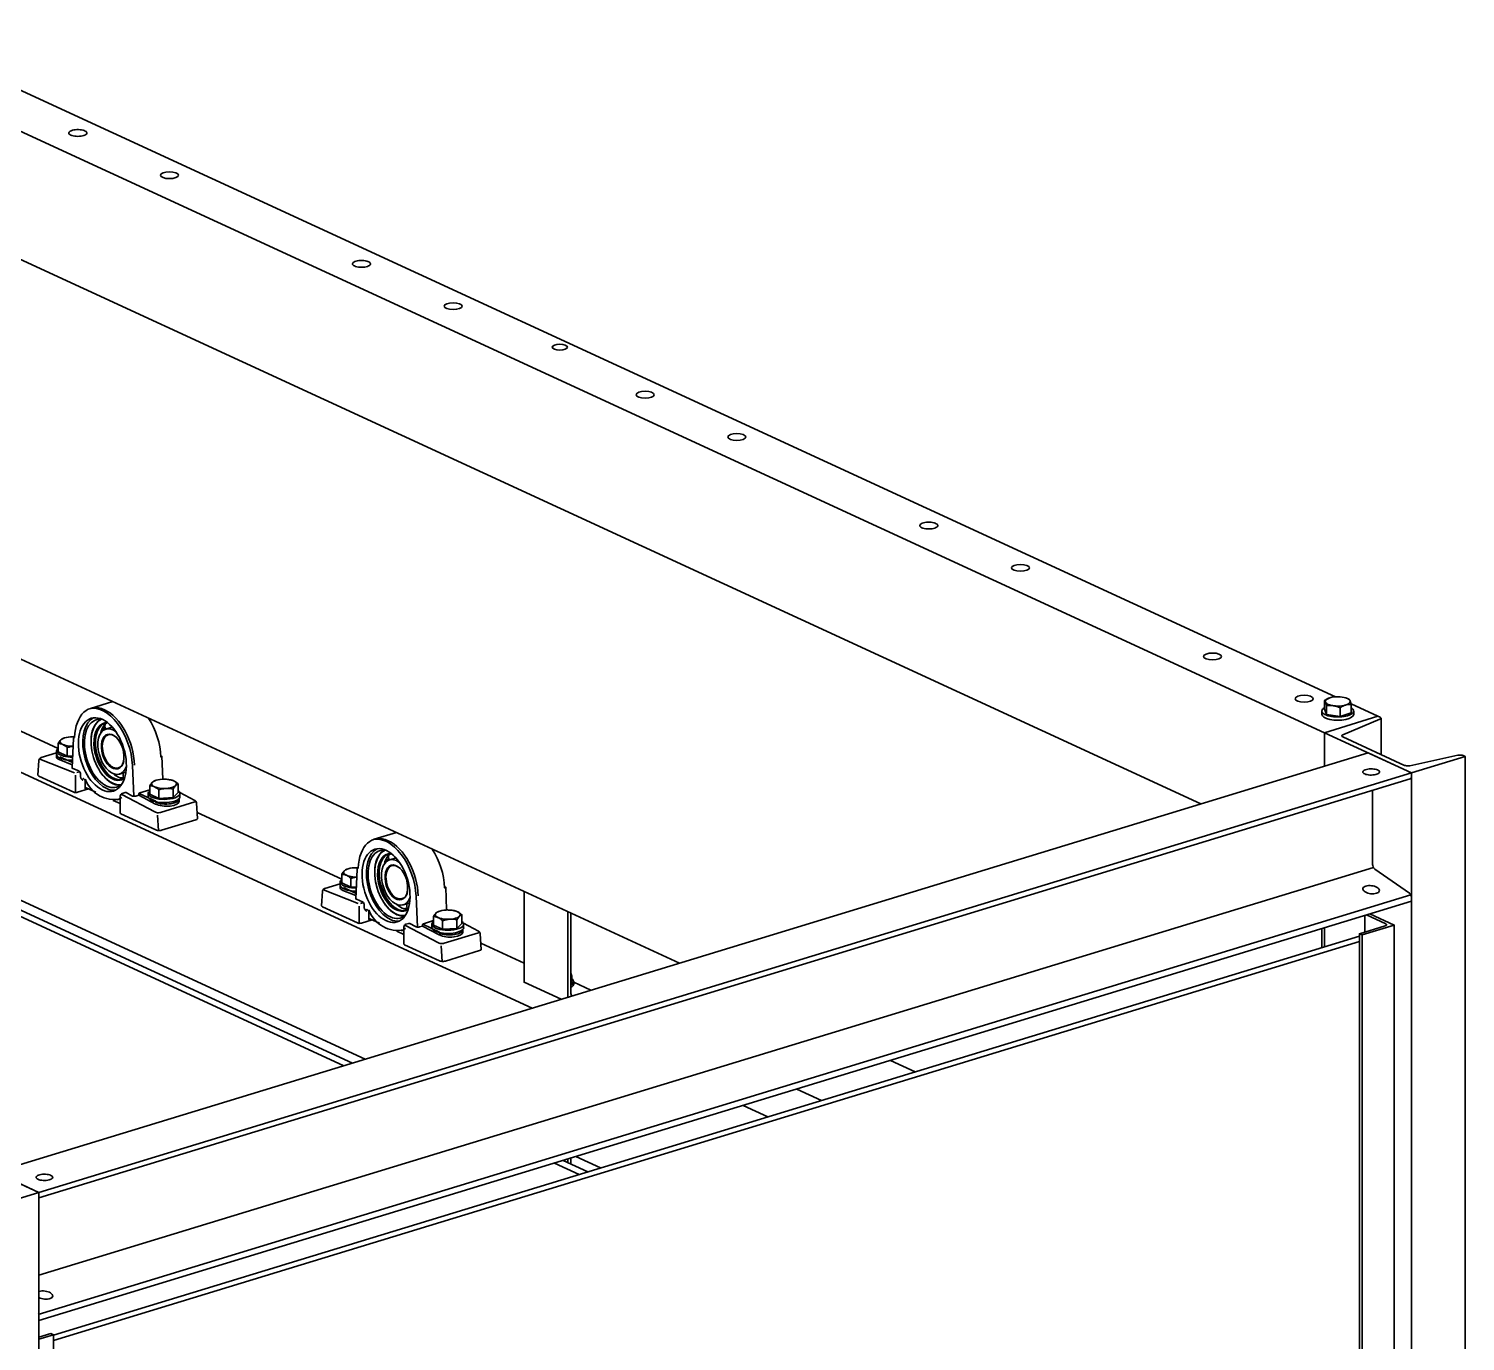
# Model space of a CAD drawing. Header units: millimetres. Extents: x -8400 to 8400, y -5940 to 5940.
# Drawn here: x 5509 to 6384, y 3806 to 4605 of the extents above; entities that cross this region are included whole.
import ezdxf

# ---------------------------------------------------------------- set-up
doc = ezdxf.new("R2010")
doc.units = ezdxf.units.MM
doc.layers.add('粗实线层', color=7, linetype='Continuous', lineweight=35)

msp = doc.modelspace()

# ---------------------------------------------------------------- linework, layer by layer
at = {"layer": '粗实线层', "linetype": 'Continuous', "lineweight": 35}
for points in [[(6222.683, 4133.331), (4279.575, 5029.673), (4279.575, 5107.66), (4226.463, 5132.161), (4259.094, 5142.13), (4260.386, 5141.534), (4260.753, 5141.305), (4260.935, 5141.046), (4260.917, 5140.779), (4260.702, 5140.524), (4260.305, 5140.302), (4237.739, 5130.88), (4237.343, 5130.658), (4237.127, 5130.403), (4237.11, 5130.136), (4237.292, 5129.878), (4237.659, 5129.648), (4275.297, 5112.286), (4275.821, 5112.104), (4276.458, 5111.985), (4277.159, 5111.937), (4277.867, 5111.965), (4278.527, 5112.065), (4303.994, 5117.639)], [(4279.575, 4467.076), (4279.575, 5107.66), (4302.401, 5114.635), (4279.575, 5107.66), (6297.832, 4176.653), (6330.462, 4186.623), (6314.064, 4194.187)], [(4318.702, 5114.633), (6304.697, 4198.507)], [(3358.493, 1285.787), (3358.493, 4866.968), (3391.124, 4876.938), (3444.236, 4852.438), (3440.497, 4851.295), (3444.236, 4852.438), (5462.492, 3921.43), (5515.604, 3896.93), (5482.974, 3886.961)], [(5714.146, 3977.979), (4279.575, 4639.736), (4279.575, 4717.723), (4302.401, 4724.698)], [(4279.575, 4717.723), (5815.878, 4009.037)], [(5905.494, 4036.428), (5332.97, 4300.529), (5332.97, 4543.748)], [(5439.307, 4207.769), (5527.417, 4167.124)], [(6301.211, 4197.906), (6300.781, 4197.764), (6300.354, 4197.601), (6299.928, 4197.418), (6299.502, 4197.216), (6299.29, 4197.108), (6299.078, 4196.996), (6298.972, 4196.938), (6298.867, 4196.879), (6298.761, 4196.819), (6298.655, 4196.758), (6298.236, 4196.507), (6297.819, 4196.243)], [(6299.208, 4187.78), (6297.819, 4191.021), (6297.819, 4196.243), (6297.991, 4196.104), (6298.163, 4195.899), (6298.25, 4195.769), (6298.338, 4195.618), (6298.426, 4195.445), (6298.514, 4195.249), (6298.536, 4195.197), (6298.558, 4195.144), (6298.569, 4195.116), (6298.581, 4195.088), (6298.592, 4195.06), (6298.603, 4195.032), (6298.647, 4194.915), (6298.691, 4194.794), (6298.779, 4194.536), (6298.866, 4194.261), (6299.038, 4193.66), (6299.208, 4193.002)], [(6300.594, 4197.695), (6300.562, 4197.683)], [(6311.927, 4197.49), (6311.387, 4197.695)], [(6314.162, 4193.905), (6313.991, 4194.564), (6313.818, 4195.165), (6313.731, 4195.441), (6313.643, 4195.698), (6313.556, 4195.936), (6313.468, 4196.153), (6313.445, 4196.204), (6313.423, 4196.253), (6313.412, 4196.278), (6313.401, 4196.302), (6313.39, 4196.325), (6313.379, 4196.348), (6313.335, 4196.438), (6313.291, 4196.522), (6313.203, 4196.672), (6313.116, 4196.803), (6312.943, 4197.007), (6312.773, 4197.146), (6311.926, 4197.49)], [(5560.548, 4195.549), (5547.104, 4191.441)], [(6296.314, 4189.852), (6296.314, 4187.902)], [(6314.162, 4191.797), (6314.779, 4191.372), (6315.24, 4190.919), (6315.536, 4190.448), (6315.663, 4189.965), (6315.617, 4189.481), (6315.399, 4189.004), (6315.015, 4188.541), (6314.469, 4188.101), (6313.774, 4187.693), (6312.939, 4187.324), (6311.98, 4186.999), (6310.916, 4186.725), (6309.763, 4186.507), (6308.544, 4186.348), (6307.279, 4186.252), (6305.991, 4186.22), (6304.703, 4186.252), (6303.438, 4186.348), (6302.218, 4186.507), (6301.066, 4186.725), (6300.001, 4186.999), (6299.043, 4187.324), (6298.208, 4187.693), (6297.512, 4188.101), (6296.967, 4188.54), (6296.583, 4189.004), (6296.366, 4189.481), (6296.319, 4189.965), (6296.446, 4190.447), (6296.742, 4190.919), (6297.203, 4191.372), (6297.819, 4191.797)], [(6307.38, 4191.833), (6307.795, 4192.097), (6308.216, 4192.348), (6308.32, 4192.409), (6308.426, 4192.469), (6308.532, 4192.528), (6308.639, 4192.586), (6308.85, 4192.698), (6309.062, 4192.806), (6309.487, 4193.009), (6309.914, 4193.191), (6310.342, 4193.354), (6310.771, 4193.496), (6311.201, 4193.617), (6311.633, 4193.716), (6311.688, 4193.727), (6311.742, 4193.738), (6311.796, 4193.748), (6311.85, 4193.758), (6311.957, 4193.777), (6312.065, 4193.794), (6312.279, 4193.826), (6312.491, 4193.852), (6312.914, 4193.89), (6313.334, 4193.91), (6313.749, 4193.915), (6314.162, 4193.905), (6314.162, 4188.683), (6307.38, 4186.611)], [(6315.667, 4187.902), (6315.667, 4189.852)], [(5555.665, 4181.534), (5554.366, 4179.487), (5553.941, 4178.64), (5553.567, 4177.752), (5553.265, 4176.813), (5553.056, 4175.817)], [(5557.299, 4182.872), (5556.392, 4182.181), (5555.569, 4181.32), (5554.836, 4180.299), (5554.204, 4179.128), (5553.677, 4177.821), (5553.262, 4176.39)], [(5560.287, 4180.061), (5560.126, 4180.02), (5559.966, 4179.974), (5556.366, 4178.875)], [(5562.472, 4177.258), (5561.515, 4177.929), (5560.546, 4178.452)], [(6383.574, 4162.123), (6382.281, 4162.719), (6381.759, 4162.9), (6381.121, 4163.02), (6380.421, 4163.068), (6379.712, 4163.04), (6379.053, 4162.939), (6349.895, 4156.558), (6349.235, 4156.457), (6348.527, 4156.43), (6347.825, 4156.477), (6347.189, 4156.597), (6346.666, 4156.778), (6309.027, 4174.141), (6308.66, 4174.37), (6308.477, 4174.629), (6308.495, 4174.896), (6308.711, 4175.151), (6309.108, 4175.373), (6331.674, 4184.795), (6332.07, 4185.017), (6332.286, 4185.272), (6332.304, 4185.539), (6332.121, 4185.797), (6331.754, 4186.027), (6330.462, 4186.623), (6297.832, 4176.653), (6297.832, 4156.289)], [(6332.321, 4163.382), (6332.321, 4185.428)], [(6297.832, 4156.285), (6297.832, 4176.653), (6350.943, 4152.153), (6350.943, 570.971), (6383.574, 580.941), (6383.574, 4162.123), (6350.943, 4152.153), (5515.604, 3896.93), (5515.604, 3895.033)], [(5527.423, 4170.147), (5527.805, 4170.783), (5528.192, 4171.363), (5528.387, 4171.628), (5528.583, 4171.874), (5528.682, 4171.99), (5528.781, 4172.101), (5528.806, 4172.128), (5528.83, 4172.155), (5528.855, 4172.181), (5528.88, 4172.207), (5528.93, 4172.258), (5528.98, 4172.308), (5529.555, 4172.754), (5530.329, 4173.155), (5531.276, 4173.5), (5532.368, 4173.778), (5533.573, 4173.981), (5534.853, 4174.102), (5536.084, 4174.138), (5537.313, 4174.099)], [(5532.942, 4162.379), (5527.423, 4164.925), (5527.423, 4170.147), (5527.758, 4170.128), (5528.097, 4170.094), (5528.438, 4170.044), (5528.782, 4169.976), (5528.955, 4169.936), (5529.129, 4169.889), (5529.217, 4169.864), (5529.305, 4169.838), (5529.348, 4169.824), (5529.392, 4169.81), (5529.436, 4169.796), (5529.48, 4169.781), (5529.832, 4169.652), (5530.182, 4169.501), (5530.532, 4169.329), (5530.88, 4169.136), (5531.227, 4168.923), (5531.573, 4168.691), (5531.746, 4168.569), (5531.918, 4168.441), (5532.004, 4168.376), (5532.09, 4168.31), (5532.176, 4168.243), (5532.262, 4168.175), (5532.604, 4167.894), (5532.942, 4167.601)], [(5536.467, 4168.456), (5535.28, 4168.467), (5534.112, 4168.548), (5532.991, 4168.696), (5531.946, 4168.908), (5531.002, 4169.178), (5530.182, 4169.501), (5529.441, 4169.911), (5528.902, 4170.363), (5528.579, 4170.844), (5528.484, 4171.338), (5528.619, 4171.831), (5528.98, 4172.308), (5529.178, 4172.492), (5529.375, 4172.654), (5529.571, 4172.794), (5529.766, 4172.914), (5530.163, 4173.1), (5530.659, 4173.29)], [(5542.308, 4147.702), (5542.294, 4147.714), (5542.279, 4147.728), (5542.264, 4147.741), (5542.249, 4147.754), (5542.219, 4147.78), (5542.19, 4147.807), (5542.131, 4147.86), (5542.072, 4147.914), (5541.956, 4148.023), (5541.842, 4148.135), (5541.73, 4148.252), (5541.624, 4148.374), (5541.572, 4148.437), (5541.521, 4148.502), (5541.472, 4148.569), (5541.425, 4148.637), (5541.336, 4148.778), (5541.255, 4148.928), (5541.183, 4149.087), (5541.122, 4149.254), (5541.108, 4149.298), (5541.095, 4149.342), (5541.083, 4149.386), (5541.071, 4149.431), (5541.051, 4149.522), (5541.034, 4149.615), (5541.021, 4149.709), (5541.011, 4149.805), (5541.005, 4149.904), (5541.003, 4150.004), (5541.003, 4151.39), (5540.948, 4151.91), (5540.789, 4152.428), (5540.542, 4152.889), (5540.233, 4153.245), (5539.893, 4153.46), (5536.274, 4154.89), (5535.987, 4155.059), (5535.894, 4155.256), (5536.677, 4173.283), (5536.847, 4173.573), (5537.299, 4173.796)], [(5515.61, 3893.617), (6350.087, 4148.576), (6350.44, 4148.781), (6350.713, 4149.149), (6350.885, 4149.653), (6350.943, 4150.255), (6350.943, 4152.153), (6324.387, 4164.403), (5489.048, 3909.18), (5515.604, 3896.93), (5515.604, 315.749), (5482.974, 305.779), (5481.682, 306.375), (5481.261, 306.656), (5481.115, 306.973), (5481.115, 3888.155)], [(5526.38, 4164.374), (5517.107, 4161.542), (5516.774, 4161.42), (5516.469, 4161.249), (5516.174, 4161.008), (5515.92, 4160.713), (5515.758, 4160.435), (5515.66, 4160.131), (5515.643, 4159.991), (5515.643, 4159.847)], [(5537.326, 4152.325), (5516.275, 4160.644), (5515.979, 4160.791)], [(5528.072, 4161.358), (5527.299, 4161.784), (5526.73, 4162.253), (5526.382, 4162.751), (5526.264, 4163.265), (5526.38, 4163.778)], [(5526.264, 4163.267), (5526.264, 4161.99), (5526.339, 4161.615), (5526.563, 4161.252), (5526.931, 4160.906), (5527.437, 4160.584), (5528.072, 4160.293), (5535.977, 4157.169)], [(5526.38, 4165.446), (5526.38, 4163.497), (5526.469, 4163.002), (5526.738, 4162.517), (5527.181, 4162.049), (5527.789, 4161.609), (5528.551, 4161.204), (5529.538, 4160.812), (5530.669, 4160.479), (5531.918, 4160.213), (5533.259, 4160.019), (5534.661, 4159.902), (5536.094, 4159.864)], [(5536.18, 4161.814), (5534.732, 4161.848), (5533.314, 4161.962), (5531.957, 4162.155), (5530.692, 4162.423), (5529.548, 4162.758), (5528.551, 4163.153), (5527.752, 4163.581), (5527.126, 4164.048), (5526.683, 4164.543), (5526.435, 4165.057), (5526.386, 4165.579), (5526.537, 4166.099), (5526.885, 4166.605), (5527.423, 4167.087)], [(5536.033, 4158.465), (5528.307, 4162.029)], [(5536.212, 4162.576), (5532.942, 4162.379), (5532.942, 4167.601), (5534.005, 4167.925), (5535.078, 4168.188), (5535.619, 4168.293), (5536.162, 4168.379), (5536.465, 4168.418)], [(5545.843, 4142.419), (5539.241, 4140.402), (5538.661, 4140.286), (5538.007, 4140.263), (5537.379, 4140.336), (5536.874, 4140.493), (5515.635, 4150.29), (5515.315, 4150.479), (5515.122, 4150.691), (5515.065, 4150.914), (5515.61, 4159.809)], [(5538.784, 4152.343), (5540.547, 4152.882)], [(5553.38, 4152.328), (5553.531, 4152.114)], [(5565.403, 4144.595), (5563.926, 4144.638), (5562.408, 4144.951), (5560.871, 4145.531), (5559.579, 4146.219), (5558.299, 4147.082), (5557.043, 4148.114), (5555.821, 4149.304), (5554.648, 4150.642), (5553.531, 4152.116)], [(5564.726, 4151.514), (5568.325, 4152.614)], [(5568.326, 4152.615), (5568.483, 4152.666), (5568.639, 4152.722)], [(5572.559, 4156.757), (5573.343, 4138.002)], [(5706.378, 3975.577), (5338.191, 4145.419), (5332.97, 4143.824), (5701.157, 3973.982)], [(5537.936, 4150.716), (5537.936, 4140.266)], [(5541.582, 4148.424), (5541.966, 4148.412), (5542.363, 4148.172)], [(5543.809, 4148.055), (5543.809, 4142.577), (5543.88, 4142.934), (5544.075, 4143.13), (5544.341, 4143.112), (5550.284, 4140.37)], [(5565.951, 4145.117), (5564.993, 4144.404), (5563.966, 4143.856), (5562.88, 4143.478), (5561.743, 4143.273), (5560.567, 4143.242), (5559.359, 4143.386), (5558.13, 4143.703), (5556.892, 4144.191)], [(5560.761, 4151.842), (5561.87, 4150.913), (5563.002, 4150.139), (5564.145, 4149.527), (5565.36, 4149.062), (5566.561, 4148.792), (5567.734, 4148.721)], [(5565.263, 4149.236), (5566.206, 4148.813), (5567.158, 4148.534), (5567.447, 4148.48)], [(5586.427, 4147.565), (5585.93, 4147.375), (5585.534, 4147.188), (5585.338, 4147.069), (5585.142, 4146.929), (5584.945, 4146.767), (5584.747, 4146.582), (5584.698, 4146.533), (5584.648, 4146.482), (5584.623, 4146.456), (5584.598, 4146.43), (5584.574, 4146.403), (5584.549, 4146.376), (5584.449, 4146.265), (5584.351, 4146.149), (5584.155, 4145.902), (5583.96, 4145.638), (5583.573, 4145.058), (5583.19, 4144.422)], [(5588.71, 4136.654), (5597.343, 4137.175), (5597.343, 4142.397), (5596.282, 4142.592), (5595.209, 4142.726), (5594.669, 4142.766), (5594.125, 4142.786), (5593.851, 4142.789), (5593.577, 4142.785), (5593.508, 4142.784), (5593.44, 4142.782), (5593.371, 4142.78), (5593.302, 4142.777), (5593.164, 4142.771), (5593.027, 4142.763), (5592.477, 4142.719), (5591.93, 4142.653), (5591.386, 4142.568), (5590.846, 4142.463), (5589.773, 4142.2), (5588.71, 4141.875), (5588.71, 4136.654), (5583.19, 4139.199), (5583.19, 4144.422), (5583.526, 4144.403), (5583.864, 4144.369), (5584.206, 4144.319), (5584.55, 4144.251), (5584.723, 4144.21), (5584.897, 4144.164), (5584.984, 4144.139), (5585.072, 4144.113), (5585.116, 4144.099), (5585.16, 4144.085), (5585.204, 4144.07), (5585.248, 4144.056), (5585.599, 4143.926), (5585.95, 4143.775), (5586.869, 4143.42), (5587.939, 4143.13), (5589.127, 4142.913), (5590.397, 4142.778), (5591.71, 4142.727), (5593.027, 4142.763), (5594.306, 4142.884), (5595.511, 4143.087), (5596.604, 4143.365), (5597.551, 4143.71), (5598.324, 4144.112), (5598.9, 4144.558), (5598.95, 4144.606), (5598.999, 4144.653), (5599.024, 4144.676), (5599.049, 4144.698), (5599.074, 4144.721), (5599.098, 4144.742), (5599.197, 4144.826), (5599.296, 4144.905), (5599.492, 4145.045), (5599.687, 4145.164), (5600.074, 4145.347), (5600.457, 4145.465), (5600.457, 4140.242), (5597.343, 4137.175)], [(5600.457, 4145.465), (5600.118, 4145.757), (5599.777, 4146.038), (5599.691, 4146.106), (5599.605, 4146.174), (5599.518, 4146.24), (5599.433, 4146.305), (5599.26, 4146.433), (5599.088, 4146.556), (5598.741, 4146.787), (5598.394, 4147), (5598.046, 4147.193), (5597.697, 4147.365), (5597.346, 4147.516), (5596.995, 4147.645), (5596.951, 4147.66), (5596.907, 4147.674), (5596.863, 4147.688), (5596.819, 4147.702), (5596.731, 4147.728), (5596.644, 4147.753), (5596.47, 4147.799), (5596.297, 4147.84), (5595.953, 4147.908), (5595.611, 4147.958), (5595.273, 4147.991), (5594.937, 4148.011), (5593.874, 4148.206), (5592.801, 4148.34), (5592.26, 4148.38), (5591.717, 4148.4), (5591.171, 4148.399), (5590.621, 4148.377), (5589.341, 4148.256), (5588.136, 4148.053), (5587.044, 4147.775), (5586.096, 4147.43), (5585.323, 4147.029), (5584.747, 4146.582), (5584.387, 4146.106), (5584.251, 4145.613), (5584.347, 4145.118), (5584.669, 4144.638), (5585.209, 4144.186), (5585.95, 4143.775), (5586.299, 4143.604), (5586.647, 4143.411), (5586.995, 4143.198), (5587.34, 4142.966), (5587.513, 4142.843), (5587.685, 4142.716), (5587.772, 4142.651), (5587.858, 4142.584), (5587.944, 4142.518), (5588.03, 4142.449), (5588.372, 4142.168), (5588.71, 4141.875)], [(5590.621, 4148.377), (5591.937, 4148.413), (5593.25, 4148.362), (5594.52, 4148.227), (5595.708, 4148.01), (5596.778, 4147.72), (5597.697, 4147.365), (5598.438, 4146.955), (5598.977, 4146.502), (5599.3, 4146.022), (5599.395, 4145.528), (5599.261, 4145.034), (5598.9, 4144.558), (5598.701, 4144.352), (5598.504, 4144.125), (5598.308, 4143.878), (5598.114, 4143.614), (5597.727, 4143.035), (5597.343, 4142.397)], [(5597.244, 4147.556), (5597.22, 4147.565)], [(6327.203, 4141.584), (6327.203, 4096.477), (6327.266, 4095.795), (6327.451, 4095.107), (6327.744, 4094.471), (6328.12, 4093.936), (6328.549, 4093.544), (6349.596, 4078.996), (6350.027, 4078.605), (6350.402, 4078.069), (6350.695, 4077.433), (6350.88, 4076.746), (6350.943, 4076.063), (6350.943, 4074.165), (5515.604, 3818.943), (5515.604, 3820.84)], [(5556.892, 4142.632), (5558.278, 4142.088), (5559.652, 4141.745), (5561.001, 4141.602), (5562.314, 4141.663)], [(5560.888, 4135.479), (5565.176, 4133.501)], [(5563.409, 4135.74), (5564.794, 4136.394), (5566.094, 4137.263)], [(5564.069, 4135.917), (5565.176, 4136.256)], [(5611.254, 4134.849), (5610.968, 4134.678), (5610.598, 4134.537), (5589.714, 4128.157), (5589.155, 4128.032), (5588.525, 4127.973), (5587.868, 4127.984), (5587.227, 4128.064), (5586.647, 4128.207), (5586.165, 4128.404), (5566.044, 4139.015)], [(5583.19, 4141.927), (5577.042, 4140.049), (5576.72, 4139.842), (5576.493, 4139.478), (5576.423, 4139.054), (5576.439, 4138.657)], [(5576.632, 4139.737), (5586.893, 4135.004)], [(5582.147, 4139.721), (5582.147, 4137.771)], [(5584.319, 4135.478), (5583.557, 4135.883), (5582.948, 4136.324), (5582.506, 4136.791), (5582.237, 4137.277), (5582.147, 4137.772)], [(5584.319, 4137.428), (5583.516, 4137.859), (5582.887, 4138.328), (5582.445, 4138.827), (5582.199, 4139.344), (5582.155, 4139.87), (5582.313, 4140.392), (5582.671, 4140.9), (5583.22, 4141.383)], [(5600.963, 4134.964), (5600.963, 4136.242)], [(5611.595, 4133.791), (5611.604, 4133.884), (5611.606, 4133.976), (5611.547, 4134.291), (5611.417, 4134.59), (5611.268, 4134.83), (5611.092, 4135.045), (5610.89, 4135.229), (5610.667, 4135.386), (5610.6, 4135.426), (5610.531, 4135.464), (5601.381, 4140.289)], [(5601.5, 4137.771), (5601.5, 4139.721)], [(5587.824, 4126.526), (5588.369, 4117.125)], [(5611.932, 4128.139), (5700.009, 4087.509)], [(5733.162, 4115.923), (5719.718, 4111.816)], [(5728.279, 4101.908), (5726.98, 4099.861), (5726.555, 4099.015), (5726.181, 4098.126), (5725.879, 4097.187), (5725.67, 4096.191)], [(5729.914, 4103.246), (5729.007, 4102.555), (5728.183, 4101.695), (5727.451, 4100.673), (5726.818, 4099.503), (5726.291, 4098.195), (5725.876, 4096.764)], [(5732.901, 4100.435), (5732.74, 4100.395), (5732.58, 4100.348), (5728.981, 4099.249)], [(6327.664, 4094.616), (5515.61, 3846.508)], [(5700.037, 4090.521), (5700.42, 4091.158), (5700.806, 4091.737), (5701.001, 4092.002), (5701.198, 4092.248), (5701.296, 4092.365), (5701.395, 4092.475), (5701.42, 4092.503), (5701.445, 4092.529), (5701.469, 4092.555), (5701.494, 4092.582), (5701.544, 4092.632), (5701.593, 4092.682), (5702.169, 4093.128), (5702.942, 4093.529), (5703.89, 4093.874), (5704.982, 4094.153), (5706.187, 4094.355), (5707.467, 4094.477), (5708.697, 4094.513), (5709.927, 4094.473)], [(5709.081, 4088.831), (5707.894, 4088.842), (5706.726, 4088.922), (5705.605, 4089.07), (5704.56, 4089.282), (5703.616, 4089.552), (5702.797, 4089.875), (5702.056, 4090.285), (5701.516, 4090.738), (5701.193, 4091.218), (5701.098, 4091.712), (5701.233, 4092.205), (5701.593, 4092.682), (5701.792, 4092.867), (5701.989, 4093.028), (5702.185, 4093.168), (5702.38, 4093.288), (5702.777, 4093.475), (5703.274, 4093.664)], [(5714.923, 4068.076), (5714.908, 4068.089), (5714.892, 4068.102), (5714.878, 4068.115), (5714.863, 4068.128), (5714.834, 4068.155), (5714.804, 4068.181), (5714.744, 4068.235), (5714.686, 4068.288), (5714.57, 4068.397), (5714.456, 4068.51), (5714.345, 4068.626), (5714.237, 4068.748), (5714.186, 4068.811), (5714.135, 4068.876), (5714.086, 4068.943), (5714.039, 4069.011), (5713.95, 4069.153), (5713.87, 4069.303), (5713.797, 4069.461), (5713.735, 4069.629), (5713.721, 4069.672), (5713.709, 4069.716), (5713.696, 4069.761), (5713.685, 4069.805), (5713.665, 4069.897), (5713.648, 4069.989), (5713.635, 4070.084), (5713.625, 4070.18), (5713.619, 4070.278), (5713.617, 4070.379), (5713.617, 4071.764), (5713.562, 4072.285), (5713.403, 4072.802), (5713.156, 4073.263), (5712.847, 4073.619), (5712.507, 4073.834), (5708.888, 4075.265), (5708.601, 4075.433), (5708.508, 4075.63), (5709.291, 4093.657), (5709.461, 4093.947), (5709.912, 4094.171)], [(5735.086, 4097.633), (5734.129, 4098.304), (5733.16, 4098.827)], [(5698.994, 4084.749), (5689.721, 4081.916), (5689.388, 4081.794), (5689.083, 4081.623), (5688.787, 4081.383), (5688.534, 4081.087), (5688.372, 4080.809), (5688.274, 4080.506), (5688.257, 4080.365), (5688.256, 4080.221)], [(5698.994, 4084.152), (5698.907, 4083.898), (5698.878, 4083.642), (5698.878, 4082.364), (5698.953, 4081.99), (5699.177, 4081.626), (5699.545, 4081.28), (5700.051, 4080.958), (5700.686, 4080.667), (5708.59, 4077.543)], [(5698.994, 4085.821), (5698.994, 4083.871)], [(5708.708, 4080.238), (5707.275, 4080.276), (5705.873, 4080.393), (5704.532, 4080.587), (5703.283, 4080.853), (5702.152, 4081.186), (5701.165, 4081.578), (5700.403, 4081.983), (5699.795, 4082.423), (5699.353, 4082.891), (5699.084, 4083.377), (5698.994, 4083.871)], [(5708.794, 4082.188), (5707.345, 4082.222), (5705.927, 4082.337), (5704.571, 4082.53), (5703.307, 4082.797), (5702.163, 4083.132), (5701.165, 4083.527), (5700.362, 4083.958), (5699.733, 4084.428), (5699.291, 4084.927), (5699.046, 4085.444), (5699.001, 4085.969), (5699.16, 4086.492), (5699.517, 4087), (5700.066, 4087.483)], [(5705.556, 4082.753), (5700.037, 4085.299), (5700.037, 4090.521), (5700.372, 4090.502), (5700.711, 4090.468), (5701.052, 4090.418), (5701.396, 4090.351), (5701.569, 4090.31), (5701.743, 4090.263), (5701.83, 4090.239), (5701.918, 4090.212), (5701.962, 4090.199), (5702.006, 4090.184), (5702.05, 4090.17), (5702.094, 4090.156), (5702.446, 4090.026), (5702.797, 4089.875), (5703.146, 4089.703), (5703.494, 4089.51), (5703.841, 4089.298), (5704.187, 4089.066), (5704.36, 4088.943), (5704.532, 4088.816), (5704.618, 4088.751), (5704.704, 4088.685), (5704.79, 4088.617), (5704.876, 4088.549), (5705.218, 4088.268), (5705.556, 4087.975)], [(5708.647, 4078.839), (5700.921, 4082.404)], [(5708.826, 4082.95), (5705.556, 4082.753), (5705.556, 4087.975), (5706.62, 4088.299), (5707.692, 4088.562), (5708.233, 4088.667), (5708.776, 4088.753), (5709.079, 4088.792)], [(5515.142, 3822.701), (6350.481, 4077.923)], [(5718.458, 4062.793), (5711.855, 4060.776), (5711.275, 4060.661), (5710.621, 4060.638), (5709.994, 4060.71), (5709.488, 4060.867), (5688.249, 4070.665), (5687.929, 4070.854), (5687.736, 4071.065), (5687.679, 4071.288), (5688.224, 4080.184)], [(5709.94, 4072.699), (5688.889, 4081.019), (5688.593, 4081.166)], [(5745.173, 4077.131), (5745.957, 4058.377)], [(5833.499, 4014.421), (5810.888, 4024.852), (5810.888, 4080.071)], [(5710.55, 4071.09), (5710.55, 4060.641)], [(5711.398, 4072.718), (5713.16, 4073.256)], [(5714.196, 4068.799), (5714.58, 4068.786), (5714.978, 4068.546)], [(5716.424, 4068.43), (5716.424, 4062.952), (5716.494, 4063.309), (5716.689, 4063.505), (5716.955, 4063.487), (5722.898, 4060.744)], [(5725.995, 4072.703), (5726.146, 4072.489)], [(5738.017, 4064.969), (5736.54, 4065.013), (5735.022, 4065.326), (5733.485, 4065.906), (5732.193, 4066.593), (5730.913, 4067.457), (5729.657, 4068.488), (5728.436, 4069.678), (5727.262, 4071.017), (5726.145, 4072.49)], [(5738.565, 4065.491), (5737.606, 4064.778), (5736.58, 4064.231), (5735.494, 4063.853), (5734.357, 4063.648), (5733.181, 4063.616), (5731.973, 4063.761), (5730.745, 4064.078), (5729.506, 4064.566)], [(5733.375, 4072.216), (5734.484, 4071.288), (5735.616, 4070.513), (5736.76, 4069.902), (5737.974, 4069.436), (5739.175, 4069.167), (5740.348, 4069.096)], [(5737.34, 4071.889), (5740.939, 4072.989)], [(5737.877, 4069.611), (5738.82, 4069.188), (5739.771, 4068.908), (5740.061, 4068.854)], [(5740.94, 4072.989), (5741.097, 4073.04), (5741.253, 4073.096)], [(5759.041, 4067.939), (5758.544, 4067.749), (5758.147, 4067.563), (5757.952, 4067.443), (5757.756, 4067.303), (5757.559, 4067.141), (5757.361, 4066.957), (5757.311, 4066.907), (5757.262, 4066.856), (5757.238, 4066.831), (5757.212, 4066.804), (5757.187, 4066.777), (5757.163, 4066.75), (5757.064, 4066.639), (5756.965, 4066.523), (5756.769, 4066.277), (5756.574, 4066.012), (5756.187, 4065.432), (5755.804, 4064.796)], [(5761.324, 4057.028), (5769.957, 4057.549), (5769.957, 4062.771), (5768.895, 4062.967), (5767.823, 4063.1), (5767.282, 4063.14), (5766.739, 4063.161), (5766.465, 4063.163), (5766.19, 4063.16), (5766.123, 4063.158), (5766.054, 4063.157), (5765.985, 4063.154), (5765.915, 4063.152), (5765.777, 4063.145), (5765.641, 4063.138), (5765.091, 4063.093), (5764.544, 4063.028), (5764.001, 4062.942), (5763.46, 4062.837), (5762.387, 4062.574), (5761.324, 4062.25), (5761.324, 4057.028), (5755.804, 4059.574), (5755.804, 4064.796), (5756.14, 4064.777), (5756.478, 4064.743), (5756.819, 4064.693), (5757.163, 4064.625), (5757.337, 4064.585), (5757.511, 4064.539), (5757.598, 4064.514), (5757.686, 4064.487), (5757.73, 4064.473), (5757.774, 4064.46), (5757.817, 4064.445), (5757.862, 4064.431), (5758.214, 4064.301), (5758.564, 4064.15), (5759.484, 4063.794), (5760.554, 4063.504), (5761.741, 4063.288), (5763.01, 4063.152), (5764.324, 4063.102), (5765.641, 4063.138), (5766.921, 4063.258), (5768.125, 4063.461), (5769.218, 4063.739), (5770.165, 4064.084), (5770.938, 4064.486), (5771.513, 4064.932), (5771.564, 4064.981), (5771.614, 4065.027), (5771.638, 4065.05), (5771.663, 4065.073), (5771.688, 4065.095), (5771.713, 4065.117), (5771.812, 4065.201), (5771.91, 4065.279), (5772.107, 4065.419), (5772.301, 4065.539), (5772.688, 4065.721), (5773.071, 4065.839), (5773.071, 4060.617), (5769.957, 4057.549)], [(5773.071, 4065.839), (5772.732, 4066.131), (5772.391, 4066.413), (5772.305, 4066.481), (5772.219, 4066.548), (5772.132, 4066.615), (5772.047, 4066.68), (5771.874, 4066.807), (5771.702, 4066.93), (5771.355, 4067.162), (5771.008, 4067.374), (5770.661, 4067.567), (5770.311, 4067.739), (5769.961, 4067.89), (5769.609, 4068.019), (5769.564, 4068.034), (5769.521, 4068.048), (5769.476, 4068.063), (5769.433, 4068.076), (5769.345, 4068.103), (5769.258, 4068.128), (5769.083, 4068.174), (5768.911, 4068.215), (5768.566, 4068.283), (5768.225, 4068.332), (5767.887, 4068.366), (5767.551, 4068.385), (5766.488, 4068.581), (5765.415, 4068.714), (5764.875, 4068.754), (5764.331, 4068.774), (5763.785, 4068.773), (5763.235, 4068.751), (5761.955, 4068.63), (5760.749, 4068.428), (5759.657, 4068.15), (5758.71, 4067.804), (5757.937, 4067.403), (5757.361, 4066.957), (5757, 4066.48), (5756.866, 4065.987), (5756.96, 4065.493), (5757.283, 4065.012), (5757.823, 4064.56), (5758.564, 4064.15), (5758.913, 4063.978), (5759.261, 4063.786), (5759.609, 4063.572), (5759.955, 4063.341), (5760.127, 4063.218), (5760.3, 4063.09), (5760.385, 4063.025), (5760.472, 4062.959), (5760.558, 4062.892), (5760.644, 4062.824), (5760.985, 4062.543), (5761.324, 4062.25)], [(5763.235, 4068.751), (5764.551, 4068.787), (5765.864, 4068.737), (5767.134, 4068.601), (5768.322, 4068.385), (5769.392, 4068.094), (5770.311, 4067.739), (5771.051, 4067.329), (5771.591, 4066.877), (5771.914, 4066.396), (5772.01, 4065.902), (5771.875, 4065.409), (5771.513, 4064.932), (5771.315, 4064.726), (5771.118, 4064.499), (5770.922, 4064.253), (5770.728, 4063.989), (5770.34, 4063.409), (5769.957, 4062.771)], [(5769.858, 4067.93), (5769.834, 4067.939)], [(5837.444, 4067.821), (5837.444, 4015.628)], [(5839.402, 4066.917), (5839.402, 4017.879), (5839.469, 4017.293), (5839.664, 4016.789), (5839.975, 4016.4)], [(6323.56, 4065.799), (6335.177, 4060.441), (6335.522, 4060.23), (6335.711, 4059.993), (6335.73, 4059.745), (6335.578, 4059.505), (6335.265, 4059.287), (6334.812, 4059.107), (6319.15, 4054.322), (6319.15, 3781.366), (6320.743, 3780.631)], [(6322.429, 4065.45), (6322.429, 4055.321)], [(6340.321, 4059.568), (6325.518, 4066.397)], [(5729.506, 4063.006), (5730.892, 4062.463), (5732.266, 4062.119), (5733.615, 4061.977), (5734.928, 4062.037)], [(5736.023, 4056.114), (5737.408, 4056.768), (5738.708, 4057.637)], [(5736.683, 4056.291), (5737.791, 4056.63)], [(5758.779, 4048.778), (5738.658, 4059.39)], [(5755.804, 4062.302), (5749.656, 4060.423), (5749.334, 4060.217), (5749.107, 4059.853), (5749.036, 4059.429), (5749.053, 4059.031)], [(5749.246, 4060.112), (5759.507, 4055.378)], [(5754.761, 4060.095), (5754.761, 4058.146), (5754.851, 4057.651), (5755.12, 4057.166), (5755.562, 4056.698), (5756.17, 4056.258), (5756.933, 4055.853)], [(5756.933, 4057.802), (5756.13, 4058.233), (5755.501, 4058.702), (5755.059, 4059.201), (5754.813, 4059.719), (5754.77, 4060.244), (5754.928, 4060.766), (5755.285, 4061.274), (5755.834, 4061.758)], [(5773.577, 4055.339), (5773.577, 4056.616)], [(5784.209, 4054.165), (5784.219, 4054.258), (5784.22, 4054.351), (5784.162, 4054.666), (5784.031, 4054.964), (5783.882, 4055.204), (5783.706, 4055.419), (5783.504, 4055.604), (5783.28, 4055.76), (5783.214, 4055.801), (5783.144, 4055.838), (5773.995, 4060.663)], [(5774.114, 4058.146), (5774.114, 4060.095)], [(6296.239, 4057.449), (6296.239, 4045.899)], [(6297.832, 4057.938), (6297.832, 4046.384)], [(6297.832, 4057.914), (6297.832, 4046.332)], [(6319.146, 4052.9), (5524.568, 3810.131)], [(6319.137, 4049.639), (5524.573, 3806.874)], [(5733.502, 4055.853), (5737.791, 4053.875)], [(5783.868, 4055.223), (5783.582, 4055.052), (5783.211, 4054.911), (5762.328, 4048.531), (5761.769, 4048.406), (5761.139, 4048.348), (5760.482, 4048.358), (5759.841, 4048.438), (5759.261, 4048.581), (5758.779, 4048.778)], [(5784.555, 4048.508), (5810.887, 4036.362)], [(6319.15, 4054.322), (6320.743, 4053.587)], [(5760.438, 4046.9), (5760.983, 4037.5)], [(5839.402, 4030.345), (5839.452, 4030.206), (5839.53, 4029.978), (5839.608, 4029.733), (5839.761, 4029.198), (5839.913, 4028.613), (5839.913, 4024.179), (5839.402, 4024.022)], [(5839.913, 4026.812), (5840.454, 4026.399), (5840.829, 4025.96), (5841.029, 4025.505), (5841.052, 4025.044), (5840.895, 4024.587), (5840.562, 4024.143), (5840.061, 4023.722), (5839.402, 4023.333)], [(5841.064, 4023.658), (5840.957, 4023.155), (5840.638, 4022.665), (5840.114, 4022.2), (5839.402, 4021.773)], [(5841.064, 4023.658), (5841.064, 4025.218)], [(5851.561, 4019.939), (5841.064, 4024.781)], [(6048.826, 3970.31), (6033.761, 3977.259)], [(5976.763, 3959.844), (5991.805, 3952.906)], [(5944.132, 3949.875), (5959.175, 3942.936)], [(5834.63, 3916.415), (5849.679, 3909.473)], [(5837.444, 3917.274), (5837.444, 3915.111)], [(5839.402, 3917.873), (5839.402, 3914.21)], [(5857.474, 3911.862), (5842.431, 3918.802)], [(5829.408, 3914.82), (5844.459, 3907.877)], [(5515.604, 3807.591), (5524.56, 3810.328), (5522.967, 3811.063), (5515.604, 3808.813)], [(5524.56, 3810.328), (5524.56, 3537.372), (5515.604, 3534.636)]]:
    msp.add_lwpolyline(points, dxfattribs=at)
for points in [[(5535.077, 4540.267), (5534.528, 4540.572), (5534.134, 4540.909), (5533.907, 4541.267), (5533.853, 4541.634), (5533.975, 4542), (5534.269, 4542.351), (5534.725, 4542.677), (5535.328, 4542.967), (5536.061, 4543.211), (5536.897, 4543.403), (5537.812, 4543.536), (5538.775, 4543.606), (5539.755, 4543.609), (5540.721, 4543.547), (5541.643, 4543.421), (5542.49, 4543.235), (5543.234, 4542.996), (5543.853, 4542.711), (5544.326, 4542.388), (5544.638, 4542.039), (5544.78, 4541.675), (5544.746, 4541.307), (5544.537, 4540.947), (5544.16, 4540.608), (5543.629, 4540.298), (5542.958, 4540.03), (5542.171, 4539.811), (5541.291, 4539.648), (5540.349, 4539.546), (5539.373, 4539.51), (5538.396, 4539.539), (5537.448, 4539.633), (5536.56, 4539.79), (5535.762, 4540.003)], [(5707.691, 4460.641), (5707.143, 4460.946), (5706.748, 4461.283), (5706.521, 4461.641), (5706.467, 4462.009), (5706.589, 4462.374), (5706.883, 4462.725), (5707.339, 4463.051), (5707.943, 4463.341), (5708.675, 4463.586), (5709.511, 4463.778), (5710.426, 4463.911), (5711.389, 4463.98), (5712.369, 4463.983), (5713.336, 4463.922), (5714.257, 4463.796), (5715.103, 4463.61), (5715.849, 4463.371), (5716.468, 4463.085), (5716.941, 4462.763), (5717.253, 4462.414), (5717.394, 4462.049), (5717.36, 4461.682), (5717.151, 4461.322), (5716.775, 4460.982), (5716.243, 4460.673), (5715.572, 4460.404), (5714.785, 4460.185), (5713.906, 4460.022), (5712.963, 4459.921), (5711.987, 4459.884), (5711.01, 4459.913), (5710.062, 4460.007), (5709.174, 4460.164), (5708.376, 4460.377)], [(6052.919, 4301.39), (6052.371, 4301.695), (6051.976, 4302.032), (6051.749, 4302.39), (6051.696, 4302.757), (6051.817, 4303.122), (6052.111, 4303.474), (6052.567, 4303.8), (6053.17, 4304.09), (6053.903, 4304.335), (6054.739, 4304.527), (6055.654, 4304.66), (6056.617, 4304.729), (6057.597, 4304.733), (6058.564, 4304.67), (6059.485, 4304.545), (6060.331, 4304.359), (6061.077, 4304.119), (6061.696, 4303.834), (6062.169, 4303.512), (6062.481, 4303.163), (6062.622, 4302.798), (6062.587, 4302.43), (6062.379, 4302.071), (6062.003, 4301.731), (6061.471, 4301.422), (6060.8, 4301.153), (6060.013, 4300.934), (6059.133, 4300.771), (6058.191, 4300.669), (6057.215, 4300.632), (6056.238, 4300.662), (6055.29, 4300.757), (6054.403, 4300.913), (6053.603, 4301.126)], [(6308.688, 4198.358), (6309.876, 4198.142), (6310.945, 4197.851), (6311.865, 4197.496), (6312.605, 4197.085), (6313.145, 4196.633), (6313.468, 4196.153), (6313.562, 4195.658), (6313.428, 4195.165), (6313.067, 4194.689), (6312.491, 4194.243), (6311.718, 4193.841), (6310.771, 4193.496), (6309.679, 4193.218), (6308.474, 4193.015), (6307.194, 4192.895), (6305.877, 4192.858), (6304.564, 4192.909), (6303.295, 4193.044), (6302.106, 4193.261), (6301.036, 4193.551), (6300.117, 4193.906), (6299.377, 4194.316), (6298.837, 4194.769), (6298.514, 4195.249), (6298.419, 4195.743), (6298.554, 4196.237), (6298.915, 4196.714), (6299.49, 4197.159), (6300.264, 4197.561), (6301.211, 4197.906), (6302.303, 4198.184), (6303.507, 4198.387), (6304.787, 4198.508), (6306.104, 4198.544), (6307.418, 4198.493)], [(6303.295, 4193.044), (6303.424, 4193.025), (6303.555, 4193.005), (6303.62, 4192.994), (6303.685, 4192.982), (6303.75, 4192.971), (6303.816, 4192.959), (6304.075, 4192.908), (6304.333, 4192.852), (6304.849, 4192.725), (6305.361, 4192.579), (6306.375, 4192.236), (6307.38, 4191.833), (6307.38, 4186.611), (6299.208, 4187.78), (6299.208, 4193.002), (6300.215, 4193.118), (6301.231, 4193.171), (6301.742, 4193.17), (6302.256, 4193.149), (6302.774, 4193.108)], [(6322.375, 4151.57), (6323.027, 4151.32), (6323.79, 4151.119), (6324.639, 4150.975), (6325.543, 4150.892), (6326.473, 4150.872), (6327.397, 4150.917), (6328.283, 4151.025), (6329.102, 4151.192), (6329.825, 4151.413), (6330.427, 4151.679), (6330.888, 4151.983), (6331.193, 4152.314), (6331.331, 4152.66), (6331.297, 4153.009), (6331.093, 4153.351), (6330.724, 4153.672), (6330.206, 4153.962), (6329.553, 4154.212), (6328.79, 4154.413), (6327.942, 4154.557), (6327.037, 4154.64), (6326.107, 4154.66), (6325.183, 4154.615), (6324.296, 4154.507), (6323.478, 4154.34), (6322.756, 4154.119), (6322.153, 4153.853), (6321.693, 4153.549), (6321.388, 4153.218), (6321.25, 4152.872), (6321.283, 4152.522), (6321.488, 4152.181), (6321.855, 4151.86)], [(6323.103, 4083.323), (6323.878, 4083.506), (6324.734, 4083.606), (6325.642, 4083.623), (6326.574, 4083.554), (6327.494, 4083.403), (6328.375, 4083.173), (6329.184, 4082.874), (6329.895, 4082.515), (6330.483, 4082.108), (6330.928, 4081.669), (6331.215, 4081.209), (6331.336, 4080.748), (6331.283, 4080.299), (6331.061, 4079.877), (6330.677, 4079.498), (6330.142, 4079.175), (6329.477, 4078.917), (6328.703, 4078.735), (6327.847, 4078.634), (6326.939, 4078.618), (6326.007, 4078.686), (6325.085, 4078.838), (6324.206, 4079.068), (6323.396, 4079.367), (6322.685, 4079.726), (6322.097, 4080.132), (6321.651, 4080.573), (6321.364, 4081.031), (6321.245, 4081.493), (6321.297, 4081.942), (6321.519, 4082.364), (6321.904, 4082.742), (6322.438, 4083.066)], [(6340.321, 3786.613), (6340.321, 4059.568), (6320.743, 4053.587), (6320.743, 3780.631)], [(5515.097, 3904.921), (5515.749, 3904.671), (5516.513, 3904.471), (5517.361, 3904.326), (5518.266, 3904.243), (5519.196, 3904.223), (5520.12, 3904.268), (5521.006, 3904.376), (5521.825, 3904.543), (5522.547, 3904.764), (5523.149, 3905.031), (5523.611, 3905.335), (5523.916, 3905.665), (5524.053, 3906.011), (5524.019, 3906.36), (5523.815, 3906.701), (5523.447, 3907.023), (5522.929, 3907.314), (5522.276, 3907.563), (5521.513, 3907.764), (5520.664, 3907.908), (5519.759, 3907.992), (5518.829, 3908.011), (5517.906, 3907.967), (5517.02, 3907.859), (5516.201, 3907.691), (5515.478, 3907.471), (5514.876, 3907.204), (5514.415, 3906.9), (5514.11, 3906.57), (5513.972, 3906.223), (5514.006, 3905.874), (5514.211, 3905.533), (5514.578, 3905.212)]]:
    msp.add_lwpolyline(points, close=True, dxfattribs=at)
for points in [[(5553.053, 4184.986, 0.2399062), (5547.419, 4172.121), (5547.413, 4171.859)], [(5582.335, 4185.499, -0.131773), (5589.928, 4161.829), (5590.391, 4162.042), (5590.549, 4162.291), (5591.13, 4148.397)], [(5542.657, 4148.806), (5542.672, 4148.8), (5542.727, 4148.767), (5542.817, 4148.7), (5542.933, 4148.591), (5543.061, 4148.446), (5543.164, 4148.306), (5543.273, 4148.138), (5543.543, 4148.03), (5544.04, 4148.114, 0.36841), (5565.176, 4136.329)], [(5564.926, 4149.206, 0.1260762), (5566.178, 4149.263, 0.1104667), (5567.137, 4149.808)], [(5586.658, 4133.267), (5576.439, 4138.657), (5574.661, 4138.113), (5574.205, 4138.017), (5573.689, 4137.986), (5573.165, 4138.022), (5572.681, 4138.123), (5572.288, 4138.277), (5568.669, 4140.186), (5568.391, 4140.279), (5568.129, 4140.259), (5566.368, 4139.721, 0.3297945), (5565.176, 4138.111), (5565.176, 4127.662), (5565.274, 4127.45), (5565.554, 4127.263), (5586.793, 4117.466), (5587.274, 4117.295), (5587.855, 4117.177), (5588.497, 4117.119), (5589.157, 4117.125), (5589.789, 4117.196), (5590.35, 4117.326), (5611.234, 4123.706), (5611.745, 4123.918), (5612.063, 4124.178), (5612.161, 4124.462), (5611.617, 4133.856)], [(5725.666, 4105.361, 0.2399004), (5720.033, 4092.495), (5720.027, 4092.234)], [(5754.949, 4105.873, -0.1317976), (5762.543, 4082.203), (5763.006, 4082.417), (5763.164, 4082.665), (5763.745, 4068.772)], [(5715.271, 4069.18), (5715.285, 4069.174), (5715.341, 4069.141), (5715.431, 4069.074), (5715.547, 4068.966), (5715.674, 4068.82), (5715.778, 4068.681), (5715.888, 4068.513), (5716.157, 4068.405), (5716.654, 4068.488, 0.3684355), (5737.79, 4056.703)], [(5737.54, 4069.58, 0.1260762), (5738.792, 4069.637, 0.11047), (5739.75, 4070.182)], [(5759.272, 4053.642), (5749.053, 4059.031), (5747.275, 4058.488), (5746.819, 4058.392), (5746.303, 4058.361), (5745.779, 4058.397), (5745.296, 4058.497), (5744.902, 4058.652), (5741.283, 4060.56), (5741.006, 4060.653), (5740.743, 4060.633), (5738.982, 4060.095, 0.3298213), (5737.791, 4058.486), (5737.791, 4048.036), (5737.887, 4047.824), (5738.168, 4047.637), (5759.407, 4037.84), (5759.888, 4037.669), (5760.469, 4037.551), (5761.111, 4037.493), (5761.771, 4037.5), (5762.402, 4037.571), (5762.965, 4037.701), (5783.848, 4044.081), (5784.358, 4044.292), (5784.677, 4044.552), (5784.775, 4044.836), (5784.231, 4054.231)]]:
    msp.add_lwpolyline(points, format="xyb", dxfattribs=at)
for centre, radius, start, end in [((5555.995, 4176.792), 2.524, 88.467474, 182.177859), ((5558.211, 4180.641), 2.524, 154.230568, 223.267994), ((5561.528, 4182.365), 2.525, 212.668777, 234.414592), ((5562.814, 4159.531), 4.433, 244.02525, 1.232542), ((5569.353, 4151.015), 2.524, 150.530586, 232.747663), ((5728.609, 4097.167), 2.524, 88.465811, 182.147065), ((5730.825, 4101.015), 2.524, 154.228528, 223.270034), ((5734.143, 4102.739), 2.525, 212.668777, 234.414592), ((5735.428, 4079.906), 4.433, 244.028501, 1.221343), ((5741.968, 4071.39), 2.524, 150.535091, 232.746169)]:
    msp.add_arc(centre, radius, start, end, dxfattribs=at)
for centre, major_axis, ratio in [((5595.086, 4515.837), (5.443, 0), 0.375431), ((5767.701, 4436.212), (-5.441, 0), 0.3753594), ((5832.65, 4411.256), (4.636, 0), 0.3754306), ((5884.547, 4382.311), (5.506, 0), 0.3753828), ((5940.315, 4356.586), (-5.467, 0), 0.3754483), ((6112.929, 4276.961), (5.479, 0), 0.3754459), ((6229.775, 4223.06), (5.474, 0), 0.3754533), ((6285.543, 4197.335), (-5.483, 0), 0.3754458), ((5554.281, 4163.28), (-6.761, 22.129), 0.5850328), ((5560.546, 4165.195), (-3.196, 10.46), 0.5850839), ((5726.895, 4083.655), (-6.761, 22.128), 0.5850586), ((5733.16, 4085.569), (-3.195, 10.457), 0.5850206)]:
    msp.add_ellipse(centre, major_axis=major_axis, ratio=ratio, dxfattribs=at)
for centre, major_axis, ratio, start_param, end_param in [((5555.586, 4163.679), (-8.482, 27.762), 0.5850557, 4.2936017, 7.3101958), ((5554.279, 4163.279), (-8.481, 27.765), 0.5851089, 4.302194, 6.2429475), ((6305.991, 4187.902), (9.706, 0), 0.3753575, 3.1415361, 6.283208), ((5556.891, 4164.079), (-6.758, 22.126), 0.5850629, 0.1010163, 2.660469), ((5556.891, 4164.078), (-6.269, 20.522), 0.5850173, 6.0137331, 8.9436172), ((5560.546, 4165.194), (-6.083, 19.91), 0.5850313, 0.0573805, 3.0841347), ((5561.526, 4165.494), (-5.287, 17.304), 0.5850851, 0.0483808, 3.0930777), ((5561.526, 4165.494), (-5.318, 17.405), 0.5850821, 0.1113614, 3.0302245), ((5560.546, 4165.195), (-5.287, 17.304), 0.5850591, 6.0775496, 9.6305198), ((5560.546, 4165.195), (-4.179, 13.678), 0.5850836, 5.8019233, 10.1208964), ((5560.873, 4165.294), (-3.074, 10.06), 0.5850503, 5.4774745, 8.9434645), ((5591.822, 4139.722), (-9.663, 0.001), 0.3754121, 0.6836914, 3.6101691), ((5591.825, 4137.77), (9.654, 0.001), 0.3753436, 3.8242813, 6.2833175), ((5592.907, 4135.175), (-8.077, 0.254), 0.4073421, 0.6955792, 3.1545064), ((5592.905, 4136.243), (-8.079, 0.002), 0.375516, 0.6838181, 3.2394605), ((5728.2, 4084.055), (-8.482, 27.76), 0.5850643, 4.2935663, 7.3101943), ((5726.894, 4083.653), (-8.48, 27.764), 0.5850806, 4.3022295, 6.2430296), ((5729.508, 4084.452), (-6.762, 22.128), 0.5851391, 0.1009714, 2.6600785), ((5729.505, 4084.453), (-6.269, 20.519), 0.5850485, 6.0137721, 8.9435451), ((5733.159, 4085.569), (-6.082, 19.908), 0.5849894, 0.057345, 3.0842663), ((5734.138, 4085.868), (-5.317, 17.402), 0.5849644, 0.0630622, 3.078458), ((5734.137, 4085.868), (-5.285, 17.298), 0.5849488, 0.0482186, 3.0933194), ((5733.16, 4085.569), (-5.285, 17.298), 0.5850315, 6.0775142, 9.6306068), ((5733.16, 4085.569), (-4.181, 13.685), 0.5850134, 5.8019009, 10.1209204), ((5733.486, 4085.669), (-3.075, 10.063), 0.5850378, 5.4773815, 8.943452), ((5764.439, 4058.144), (9.677, 0.001), 0.3753349, 3.8242562, 6.2833449), ((5764.438, 4060.095), (9.673, 0), 0.3754043, 3.8245028, 6.7518689), ((5765.523, 4056.614), (8.048, 0.002), 0.3753324, 3.8239531, 6.3810337), ((5765.521, 4055.551), (-8.016, 0.253), 0.4074314, 0.6958317, 3.154329), ((5519.013, 3834.472), (-5.048, 0.605), 0.4827211, 0.8873033, 5.453304)]:
    msp.add_ellipse(centre, major_axis=major_axis, ratio=ratio, start_param=start_param, end_param=end_param, dxfattribs=at)

doc.saveas('drawing.dxf')
